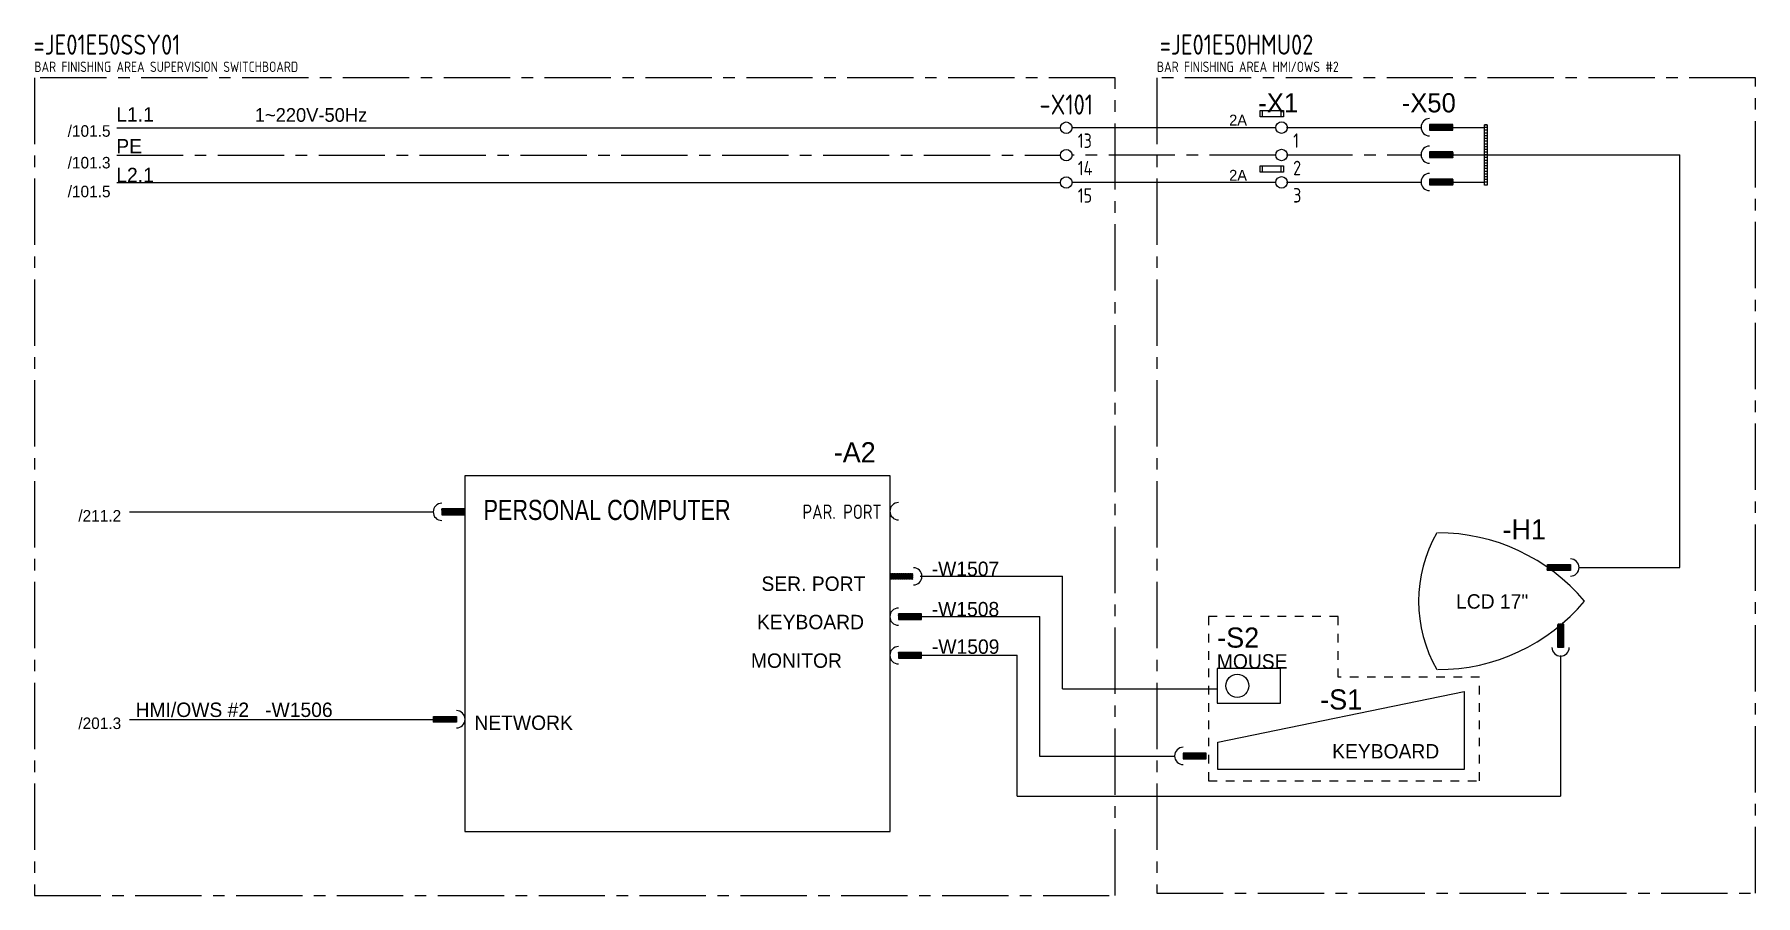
# Model space of a CAD drawing. Extents: x 1 to 299, y 136 to 285.
import ezdxf
from ezdxf.enums import TextEntityAlignment as Align

# ---------------------------------------------------------------- set-up
doc = ezdxf.new("R2010")
doc.units = 0
doc.header["$MEASUREMENT"] = 0
for name, pattern in [('LTY1', [0]), ('LTY3', [3, 1.5, -1.5]), ('LTY6', [17.5, 11.5, -2, 2, -2])]:
    doc.linetypes.add(name, pattern=pattern)
doc.layers.get('0').update_dxf_attribs({"linetype": 'LTY1'})
for name, color, linetype in [('ANT', 3, 'LTY1'), ('PEN1', 3, 'LTY1'), ('PEN2', 7, 'LTY1'), ('PEN4', 7, 'LTY1'), ('PEN6', 7, 'LTY1')]:
    doc.layers.add(name, color=color, linetype=linetype)
doc.styles.add('DIN', font='DIN', dxfattribs={"width": 0.8})
doc.styles.add('NORMSCHRIFT', font='norm')

# ---------------------------------------------------------------- blocks, each defined once
blk = doc.blocks.new('*X1')
at = {"color": 0, "linetype": 'Continuous'}
for p, q in [((76.5, 193.53), (77.47, 194.5)), ((76.5, 193.6), (77.4, 194.5)), ((76.5, 193.67), (77.33, 194.5)), ((76.5, 193.74), (77.26, 194.5)), ((76.5, 193.81), (77.19, 194.5)), ((76.5, 193.88), (77.12, 194.5)), ((76.5, 193.95), (77.05, 194.5)), ((76.5, 194.02), (76.98, 194.5)), ((76.5, 194.09), (76.91, 194.5)), ((76.5, 194.16), (76.84, 194.5)), ((76.5, 194.23), (76.77, 194.5)), ((76.5, 194.3), (76.7, 194.5)), ((76.5, 194.37), (76.63, 194.5)), ((76.5, 194.45), (76.55, 194.5)), ((76.54, 193.5), (77.54, 194.5)), ((76.62, 193.5), (77.62, 194.5)), ((76.69, 193.5), (77.69, 194.5)), ((76.76, 193.5), (77.76, 194.5)), ((76.83, 193.5), (77.83, 194.5)), ((76.9, 193.5), (77.9, 194.5)), ((76.97, 193.5), (77.97, 194.5)), ((77.04, 193.5), (78.04, 194.5)), ((77.11, 193.5), (78.11, 194.5)), ((77.18, 193.5), (78.18, 194.5)), ((77.25, 193.5), (78.25, 194.5)), ((77.32, 193.5), (78.32, 194.5)), ((77.39, 193.5), (78.39, 194.5)), ((77.46, 193.5), (78.46, 194.5)), ((77.53, 193.5), (78.53, 194.5)), ((77.61, 193.5), (78.61, 194.5)), ((77.68, 193.5), (78.68, 194.5)), ((77.75, 193.5), (78.75, 194.5)), ((77.82, 193.5), (78.82, 194.5)), ((77.89, 193.5), (78.89, 194.5)), ((77.96, 193.5), (78.96, 194.5)), ((78.03, 193.5), (79.03, 194.5)), ((78.1, 193.5), (79.1, 194.5)), ((78.17, 193.5), (79.17, 194.5)), ((78.24, 193.5), (79.24, 194.5)), ((78.31, 193.5), (79.31, 194.5)), ((78.38, 193.5), (79.38, 194.5)), ((78.45, 193.5), (79.45, 194.5)), ((78.52, 193.5), (79.52, 194.5)), ((78.6, 193.5), (79.6, 194.5)), ((78.67, 193.5), (79.67, 194.5)), ((78.74, 193.5), (79.74, 194.5)), ((78.81, 193.5), (79.81, 194.5)), ((78.88, 193.5), (79.88, 194.5)), ((78.95, 193.5), (79.95, 194.5)), ((79.02, 193.5), (80.02, 194.5)), ((79.09, 193.5), (80.09, 194.5)), ((79.16, 193.5), (80.16, 194.5)), ((79.23, 193.5), (80.23, 194.5)), ((79.3, 193.5), (80.3, 194.5)), ((79.37, 193.5), (80.37, 194.5)), ((79.44, 193.5), (80.44, 194.5)), ((79.51, 193.5), (80.5, 194.49)), ((79.59, 193.5), (80.5, 194.41)), ((79.66, 193.5), (80.5, 194.34)), ((79.73, 193.5), (80.5, 194.27)), ((79.8, 193.5), (80.5, 194.2)), ((79.87, 193.5), (80.5, 194.13)), ((79.94, 193.5), (80.5, 194.06)), ((80.01, 193.5), (80.5, 193.99)), ((80.08, 193.5), (80.5, 193.92)), ((80.15, 193.5), (80.5, 193.85)), ((80.22, 193.5), (80.5, 193.78)), ((80.29, 193.5), (80.5, 193.71)), ((80.36, 193.5), (80.5, 193.64)), ((80.43, 193.5), (80.5, 193.57))]:
    blk.add_line(p, q, dxfattribs=at)
blk = doc.blocks.new('*X2')
at = {"color": 0, "linetype": 'Continuous'}
for p, q in [((76.5, 193.53), (77.47, 194.5)), ((76.5, 193.6), (77.4, 194.5)), ((76.5, 193.67), (77.33, 194.5)), ((76.5, 193.74), (77.26, 194.5)), ((76.5, 193.81), (77.19, 194.5)), ((76.5, 193.88), (77.12, 194.5)), ((76.5, 193.95), (77.05, 194.5)), ((76.5, 194.02), (76.98, 194.5)), ((76.5, 194.09), (76.91, 194.5)), ((76.5, 194.16), (76.84, 194.5)), ((76.5, 194.23), (76.77, 194.5)), ((76.5, 194.3), (76.7, 194.5)), ((76.5, 194.37), (76.63, 194.5)), ((76.5, 194.45), (76.55, 194.5)), ((76.54, 193.5), (77.54, 194.5)), ((76.62, 193.5), (77.62, 194.5)), ((76.69, 193.5), (77.69, 194.5)), ((76.76, 193.5), (77.76, 194.5)), ((76.83, 193.5), (77.83, 194.5)), ((76.9, 193.5), (77.9, 194.5)), ((76.97, 193.5), (77.97, 194.5)), ((77.04, 193.5), (78.04, 194.5)), ((77.11, 193.5), (78.11, 194.5)), ((77.18, 193.5), (78.18, 194.5)), ((77.25, 193.5), (78.25, 194.5)), ((77.32, 193.5), (78.32, 194.5)), ((77.39, 193.5), (78.39, 194.5)), ((77.46, 193.5), (78.46, 194.5)), ((77.53, 193.5), (78.53, 194.5)), ((77.61, 193.5), (78.61, 194.5)), ((77.68, 193.5), (78.68, 194.5)), ((77.75, 193.5), (78.75, 194.5)), ((77.82, 193.5), (78.82, 194.5)), ((77.89, 193.5), (78.89, 194.5)), ((77.96, 193.5), (78.96, 194.5)), ((78.03, 193.5), (79.03, 194.5)), ((78.1, 193.5), (79.1, 194.5)), ((78.17, 193.5), (79.17, 194.5)), ((78.24, 193.5), (79.24, 194.5)), ((78.31, 193.5), (79.31, 194.5)), ((78.38, 193.5), (79.38, 194.5)), ((78.45, 193.5), (79.45, 194.5)), ((78.52, 193.5), (79.52, 194.5)), ((78.6, 193.5), (79.6, 194.5)), ((78.67, 193.5), (79.67, 194.5)), ((78.74, 193.5), (79.74, 194.5)), ((78.81, 193.5), (79.81, 194.5)), ((78.88, 193.5), (79.88, 194.5)), ((78.95, 193.5), (79.95, 194.5)), ((79.02, 193.5), (80.02, 194.5)), ((79.09, 193.5), (80.09, 194.5)), ((79.16, 193.5), (80.16, 194.5)), ((79.23, 193.5), (80.23, 194.5)), ((79.3, 193.5), (80.3, 194.5)), ((79.37, 193.5), (80.37, 194.5)), ((79.44, 193.5), (80.44, 194.5)), ((79.51, 193.5), (80.5, 194.49)), ((79.59, 193.5), (80.5, 194.41)), ((79.66, 193.5), (80.5, 194.34)), ((79.73, 193.5), (80.5, 194.27)), ((79.8, 193.5), (80.5, 194.2)), ((79.87, 193.5), (80.5, 194.13)), ((79.94, 193.5), (80.5, 194.06)), ((80.01, 193.5), (80.5, 193.99)), ((80.08, 193.5), (80.5, 193.92)), ((80.15, 193.5), (80.5, 193.85)), ((80.22, 193.5), (80.5, 193.78)), ((80.29, 193.5), (80.5, 193.71)), ((80.36, 193.5), (80.5, 193.64)), ((80.43, 193.5), (80.5, 193.57))]:
    blk.add_line(p, q, dxfattribs=at)
blk = doc.blocks.new('*X4')
at = {"color": 0, "linetype": 'Continuous'}
for p, q in [((76.5, 193.53), (77.47, 194.5)), ((76.5, 193.6), (77.4, 194.5)), ((76.5, 193.67), (77.33, 194.5)), ((76.5, 193.74), (77.26, 194.5)), ((76.5, 193.81), (77.19, 194.5)), ((76.5, 193.88), (77.12, 194.5)), ((76.5, 193.95), (77.05, 194.5)), ((76.5, 194.02), (76.98, 194.5)), ((76.5, 194.09), (76.91, 194.5)), ((76.5, 194.16), (76.84, 194.5)), ((76.5, 194.23), (76.77, 194.5)), ((76.5, 194.3), (76.7, 194.5)), ((76.5, 194.37), (76.63, 194.5)), ((76.5, 194.45), (76.55, 194.5)), ((76.54, 193.5), (77.54, 194.5)), ((76.62, 193.5), (77.62, 194.5)), ((76.69, 193.5), (77.69, 194.5)), ((76.76, 193.5), (77.76, 194.5)), ((76.83, 193.5), (77.83, 194.5)), ((76.9, 193.5), (77.9, 194.5)), ((76.97, 193.5), (77.97, 194.5)), ((77.04, 193.5), (78.04, 194.5)), ((77.11, 193.5), (78.11, 194.5)), ((77.18, 193.5), (78.18, 194.5)), ((77.25, 193.5), (78.25, 194.5)), ((77.32, 193.5), (78.32, 194.5)), ((77.39, 193.5), (78.39, 194.5)), ((77.46, 193.5), (78.46, 194.5)), ((77.53, 193.5), (78.53, 194.5)), ((77.61, 193.5), (78.61, 194.5)), ((77.68, 193.5), (78.68, 194.5)), ((77.75, 193.5), (78.75, 194.5)), ((77.82, 193.5), (78.82, 194.5)), ((77.89, 193.5), (78.89, 194.5)), ((77.96, 193.5), (78.96, 194.5)), ((78.03, 193.5), (79.03, 194.5)), ((78.1, 193.5), (79.1, 194.5)), ((78.17, 193.5), (79.17, 194.5)), ((78.24, 193.5), (79.24, 194.5)), ((78.31, 193.5), (79.31, 194.5)), ((78.38, 193.5), (79.38, 194.5)), ((78.45, 193.5), (79.45, 194.5)), ((78.52, 193.5), (79.52, 194.5)), ((78.6, 193.5), (79.6, 194.5)), ((78.67, 193.5), (79.67, 194.5)), ((78.74, 193.5), (79.74, 194.5)), ((78.81, 193.5), (79.81, 194.5)), ((78.88, 193.5), (79.88, 194.5)), ((78.95, 193.5), (79.95, 194.5)), ((79.02, 193.5), (80.02, 194.5)), ((79.09, 193.5), (80.09, 194.5)), ((79.16, 193.5), (80.16, 194.5)), ((79.23, 193.5), (80.23, 194.5)), ((79.3, 193.5), (80.3, 194.5)), ((79.37, 193.5), (80.37, 194.5)), ((79.44, 193.5), (80.44, 194.5)), ((79.51, 193.5), (80.5, 194.49)), ((79.59, 193.5), (80.5, 194.41)), ((79.66, 193.5), (80.5, 194.34)), ((79.73, 193.5), (80.5, 194.27)), ((79.8, 193.5), (80.5, 194.2)), ((79.87, 193.5), (80.5, 194.13)), ((79.94, 193.5), (80.5, 194.06)), ((80.01, 193.5), (80.5, 193.99)), ((80.08, 193.5), (80.5, 193.92)), ((80.15, 193.5), (80.5, 193.85)), ((80.22, 193.5), (80.5, 193.78)), ((80.29, 193.5), (80.5, 193.71)), ((80.36, 193.5), (80.5, 193.64)), ((80.43, 193.5), (80.5, 193.57))]:
    blk.add_line(p, q, dxfattribs=at)

msp = doc.modelspace()

# ---------------------------------------------------------------- linework, layer by layer
at = {"linetype": 'Continuous'}
for p, q in [((213.45, 271.84), (217.5, 271.84)), ((213.45, 270.75), (213.45, 271.84)), ((213.84, 270.75), (213.84, 271.84)), ((217.08, 270.75), (217.08, 271.84)), ((217.5, 271.84), (217.5, 270.75)), ((217.5, 270.75), (213.45, 270.75)), ((246.83, 269.43), (242.83, 269.43)), ((242.83, 269.43), (242.83, 268.43)), ((246.83, 268.43), (246.83, 269.43)), ((242.83, 268.43), (246.83, 268.43)), ((242.83, 264.67), (242.83, 263.67)), ((246.83, 264.67), (242.83, 264.67)), ((242.83, 263.67), (246.83, 263.67)), ((246.83, 263.67), (246.83, 264.67)), ((213.45, 262.25), (217.5, 262.25)), ((213.45, 261.16), (213.45, 262.25)), ((217.5, 261.16), (213.45, 261.16)), ((213.84, 261.16), (213.84, 262.25)), ((217.08, 261.16), (217.08, 262.25)), ((217.5, 262.25), (217.5, 261.16)), ((242.83, 259.93), (242.83, 258.93)), ((246.83, 259.93), (242.83, 259.93)), ((246.83, 258.93), (246.83, 259.93)), ((242.83, 258.93), (246.83, 258.93)), ((75.44, 202.69), (71.44, 202.69)), ((71.44, 202.69), (71.44, 201.69)), ((71.44, 201.69), (75.44, 201.69)), ((75.44, 201.69), (75.44, 202.69)), ((263.26, 193.03), (267.26, 193.03)), ((263.26, 192.03), (263.26, 193.03)), ((263.26, 193.03), (267.26, 193.03)), ((267.26, 192.03), (263.26, 192.03)), ((267.26, 192.03), (263.26, 192.03)), ((267.26, 193.03), (267.26, 192.03)), ((267.26, 193.03), (267.26, 192.03)), ((150.67, 184.5), (150.67, 183.5)), ((154.67, 184.5), (150.67, 184.5)), ((150.67, 183.5), (154.67, 183.5)), ((154.67, 183.5), (154.67, 184.5)), ((265.05, 178.65), (265.05, 182.65)), ((265.05, 182.65), (266.05, 182.65)), ((266.05, 182.65), (266.05, 178.65)), ((154.67, 177.8), (150.67, 177.8)), ((150.67, 177.8), (150.67, 176.8)), ((150.67, 176.8), (154.67, 176.8)), ((154.67, 176.8), (154.67, 177.8)), ((266.05, 178.65), (265.05, 178.65)), ((69.97, 165.69), (69.97, 166.69)), ((69.97, 166.69), (73.97, 166.69)), ((73.97, 165.69), (69.97, 165.69)), ((73.97, 166.69), (73.97, 165.69)), ((200.08, 160.33), (200.08, 159.33)), ((204.08, 160.33), (200.08, 160.33)), ((200.08, 159.33), (204.08, 159.33)), ((204.08, 159.33), (204.08, 160.33))]:
    msp.add_line(p, q, dxfattribs=at)
at = {"color": 3, "linetype": 'Continuous'}
for p, q in [((216.14, 268.85), (180.87, 268.85)), ((286.26, 192.54), (286.26, 264.12)), ((216.14, 259.36), (180.87, 259.36)), ((268.64, 192.54), (286.26, 192.54)), ((154.46, 191), (179.15, 191)), ((179.15, 171.5), (179.15, 191)), ((154.6, 184.01), (175.2, 184.01)), ((175.2, 159.73), (175.2, 184.01)), ((154.6, 177.34), (171.26, 177.34)), ((171.26, 152.84), (171.26, 177.34)), ((265.53, 177.12), (265.53, 152.84)), ((171.26, 170.84), (171.26, 170.84)), ((171.26, 170.84), (171.26, 170.84)), ((179.15, 171.5), (205.96, 171.5)), ((198.5, 159.73), (175.2, 159.73))]:
    msp.add_line(p, q, dxfattribs=at)
at = {"color": 2, "linetype": 'Continuous'}
msp.add_lwpolyline([(205.96, 175), (205.96, 169), (216.96, 169), (216.96, 175)], close=True, dxfattribs=at)
at = {"color": 7}
for centre in [(179.78, 268.84), (217.14, 268.86), (179.78, 264.09), (217.14, 264.11), (179.78, 259.34), (217.14, 259.36)]:
    msp.add_circle(centre, 1, dxfattribs=at)
at = {"linetype": 'Continuous'}
msp.add_circle((209.46, 172), 2, dxfattribs=at)
for centre, start, end in [((242.83, 268.93), 90, 270), ((242.83, 264.17), 90, 270), ((242.83, 259.43), 90, 270), ((71.44, 202.19), 90, 270), ((150.67, 202.3), 90, 270), ((153.25, 191), 270, 90), ((267.26, 192.53), 270, 90), ((267.26, 192.53), 270, 90), ((150.67, 184), 90, 270), ((150.67, 177.3), 90, 270), ((265.55, 178.65), 180, 0), ((73.97, 166.19), 270, 90), ((200.08, 159.83), 90, 270)]:
    msp.add_arc(centre, 1.5, start, end, dxfattribs=at)
at = {"layer": 'ANT', "linetype": 'Continuous'}
for p, q in [((217.97, 268.87), (241.28, 268.87)), ((257.07, 264.12), (286.26, 264.12)), ((217.97, 259.37), (241.28, 259.37))]:
    msp.add_line(p, q, dxfattribs=at)
at = {"layer": 'ANT', "linetype": 'LTY6'}
for p, q in [((216.14, 264.11), (180.87, 264.11)), ((217.97, 264.12), (241.28, 264.12))]:
    msp.add_line(p, q, dxfattribs=at)
at = {"layer": 'ANT', "color": 3, "linetype": 'Continuous'}
msp.add_line((171.26, 152.84), (265.53, 152.84), dxfattribs=at)
at = {"layer": 'PEN1', "color": 3, "linetype": 'LTY6'}
for p, q in [((0.75, 277.52), (0.75, 135.6)), ((188.28, 277.52), (0.75, 277.52)), ((188.28, 135.6), (188.28, 277.52)), ((299.38, 277.52), (195.51, 277.52)), ((195.51, 277.52), (195.51, 136)), ((299.38, 136), (299.38, 277.52)), ((0.75, 135.6), (188.28, 135.6)), ((195.51, 136), (299.38, 136))]:
    msp.add_line(p, q, dxfattribs=at)
at = {"layer": 'PEN1', "linetype": 'Continuous'}
for p, q in [((15.08, 268.84), (178.78, 268.84)), ((245.67, 268.87), (252.32, 268.87)), ((252.32, 258.9), (252.32, 269.35)), ((252.32, 269.35), (252.8, 269.35)), ((252.8, 269.35), (252.32, 269.35)), ((252.8, 268.87), (252.32, 268.87)), ((252.8, 269.35), (252.8, 258.9)), ((252.8, 268.4), (252.32, 268.4)), ((252.8, 267.92), (252.32, 267.92)), ((252.8, 267.45), (252.32, 267.45)), ((252.8, 266.97), (252.32, 266.97)), ((252.8, 266.5), (252.32, 266.5)), ((252.8, 266.02), (252.32, 266.02)), ((245.67, 264.12), (252.32, 264.12)), ((252.8, 265.55), (252.32, 265.55)), ((252.8, 265.07), (252.32, 265.07)), ((252.8, 264.6), (252.32, 264.6)), ((252.8, 264.12), (252.32, 264.12)), ((252.32, 264.12), (257.07, 264.12)), ((252.8, 263.65), (252.32, 263.65)), ((252.8, 263.17), (252.32, 263.17)), ((252.8, 262.7), (252.32, 262.7)), ((252.8, 262.22), (252.32, 262.22)), ((252.8, 261.75), (252.32, 261.75)), ((252.8, 261.27), (252.32, 261.27)), ((252.8, 260.8), (252.32, 260.8)), ((252.8, 260.32), (252.32, 260.32)), ((252.8, 259.85), (252.32, 259.85)), ((15.08, 259.34), (178.78, 259.34)), ((245.67, 259.37), (252.32, 259.37)), ((252.8, 259.37), (252.32, 259.37)), ((252.8, 258.9), (252.32, 258.9)), ((252.8, 258.9), (252.32, 258.9)), ((17.27, 202.18), (60.92, 202.18)), ((60.92, 202.18), (69.91, 202.18)), ((72.56, 202.18), (73.92, 202.18)), ((75.38, 202.18), (75.45, 202.18)), ((268.68, 192.51), (268.75, 192.51)), ((268.68, 192.51), (268.75, 192.51)), ((151.8, 183.98), (153.16, 183.98)), ((154.62, 183.98), (154.69, 183.98)), ((154.62, 177.29), (154.69, 177.29)), ((265.54, 177.24), (265.54, 177.17)), ((17.27, 166.18), (73.92, 166.18)), ((75.38, 166.18), (75.45, 166.18))]:
    msp.add_line(p, q, dxfattribs=at)
at = {"layer": 'PEN1', "linetype": 'LTY6'}
for p, q in [((15.08, 264.09), (178.78, 264.09)), ((243.45, 264.14), (243.97, 264.14))]:
    msp.add_line(p, q, dxfattribs=at)
at = {"layer": 'PEN1', "color": 2, "linetype": 'Continuous'}
for p, q in [((75.45, 208.45), (75.45, 146.7)), ((149.25, 208.45), (75.45, 208.45)), ((149.25, 146.7), (149.25, 208.45)), ((206.06, 162.22), (248.81, 171.02)), ((248.81, 171.02), (248.81, 157.47)), ((206.06, 157.47), (206.06, 162.22)), ((248.81, 157.47), (206.06, 157.47)), ((75.45, 146.7), (149.25, 146.7))]:
    msp.add_line(p, q, dxfattribs=at)
for centre, radius, start, end in [((264.66, 186.68), 23.75, 150, 210), ((244.23, 165.31), 33.25, 40, 90), ((244.23, 208.06), 33.25, 270, 320)]:
    msp.add_arc(centre, radius, start, end, dxfattribs=at)
at = {"layer": 'PEN6', "linetype": 'LTY3'}
msp.add_lwpolyline([(204.46, 184), (204.46, 155.5), (251.46, 155.5), (251.46, 173.5), (226.96, 173.5), (226.96, 184), (204.46, 184)], dxfattribs=at)

# ---------------------------------------------------------------- block references
at = {"linetype": 'Continuous'}
for name, p in [('*X1', (166.32, 74.93)), ('*X1', (166.41, 70.17)), ('*X1', (166.41, 65.43)), ('*X1', (-5.08, 8.19)), ('*X2', (72.65, -3)), ('*X1', (74.15, -10)), ('*X1', (74.15, -16.65)), ('*X1', (123.57, -34.17))]:
    msp.add_blockref(name, p, dxfattribs=at)
at = {"linetype": 'Continuous', "xscale": -1}
for name, p in [('*X1', (343.7, -1.47)), ('*X4', (343.7, -1.47)), ('*X1', (150.45, -27.81))]:
    msp.add_blockref(name, p, dxfattribs=at)
at = {"linetype": 'Continuous', "xscale": -1, "rotation": 270}
msp.add_blockref('*X1', (71.61, 102.28), dxfattribs=at)

# ---------------------------------------------------------------- texts
at = {"color": 3, "style": 'DIN', "width": 0.85}
for s, p in [('=JE01E50SSY01', (0.6, 281.52)), ('=JE01E50HMU02', (196.01, 281.52))]:
    msp.add_text(s, height=3.5, dxfattribs=at).set_placement(p)
at = {"style": 'DIN', "width": 0.85}
for s, p in [('BAR FINISHING AREA SUPERVISION SWITCHBOARD', (0.75, 278.52)), ('BAR FINISHING AREA HMI/OWS #2', (195.51, 278.52))]:
    msp.add_text(s, height=1.8, dxfattribs=at).set_placement(p)
at = {"color": 3, "linetype": 'Continuous', "style": 'NORMSCHRIFT'}
msp.add_text('-X50', height=3.32, dxfattribs=at).set_placement((247.37, 271.51), align=Align.RIGHT)
at = {"linetype": 'Continuous', "style": 'NORMSCHRIFT'}
for s, p in [('L1.1', (14.96, 269.89)), ('PE', (14.96, 264.39)), ('L2.1', (14.96, 259.39)), ('HMI/OWS #2   -W1506', (18.31, 166.59))]:
    msp.add_text(s, height=2.5, dxfattribs=at).set_placement(p)
at = {"color": 3, "style": 'DIN', "width": 0.85}
msp.add_text('-X101', height=3.5, dxfattribs=at).set_placement((179.78, 271.12), align=Align.CENTER)
at = {"linetype": 'Continuous', "style": 'NORMSCHRIFT'}
for s, p in [('/101.5', (13.96, 267.28)), ('/101.3', (13.96, 261.78)), ('/101.5', (13.96, 256.78)), ('/211.2', (15.81, 200.5)), ('/201.3', (15.81, 164.5))]:
    msp.add_text(s, height=2, dxfattribs=at).set_placement(p, align=Align.RIGHT)
at = {"color": 7, "style": 'DIN', "width": 0.85}
for s, p in [('13', (181.78, 265.34)), ('1', (219.14, 265.36)), ('14', (181.78, 260.59)), ('2', (219.14, 260.61)), ('15', (181.78, 255.84)), ('3', (219.14, 255.86))]:
    msp.add_text(s, height=2.5, dxfattribs=at).set_placement(p)
at = {"style": 'DIN', "width": 0.85}
msp.add_text('PAR. PORT', height=2.5, dxfattribs=at).set_placement((147.76, 200.95), align=Align.RIGHT)
at = {"linetype": 'Continuous', "style": 'NORMSCHRIFT'}
for s, p in [('-W1507', (162.29, 191.05)), ('-W1508', (162.29, 184.05)), ('-W1509', (162.33, 177.55))]:
    msp.add_text(s, height=2.5, dxfattribs=at).set_placement(p, align=Align.CENTER)
at = {"style": 'NORMSCHRIFT'}
for s, p in [('SER. PORT', (126.9, 188.47)), ('LCD 17"', (247.41, 185.39)), ('KEYBOARD', (126.11, 181.82)), ('MOUSE', (205.91, 174.99)), ('NETWORK', (77.09, 164.34)), ('KEYBOARD', (225.91, 159.39))]:
    msp.add_text(s, height=2.5, dxfattribs=at).set_placement(p)
at = {"layer": 'PEN1', "style": 'NORMSCHRIFT'}
msp.add_text('-X1 ', height=3.325, dxfattribs=at).set_placement((217.17, 271.49), align=Align.CENTER)
for s, p in [('-A2', (139.44, 210.77)), ('-H1', (255.47, 197.39)), ('-S2', (205.97, 178.62)), ('-S1', (223.84, 167.88))]:
    msp.add_text(s, height=3.5, dxfattribs=at).set_placement(p)
at = {"layer": 'PEN1', "style": 'NORMSCHRIFT', "width": 0.8}
msp.add_text('PERSONAL COMPUTER', height=3.5, dxfattribs=at).set_placement((78.69, 200.77))
at = {"layer": 'PEN2', "style": 'NORMSCHRIFT'}
msp.add_text('1~220V-50Hz', height=2.375, dxfattribs=at).set_placement((38.99, 269.87))
at = {"layer": 'PEN4', "style": 'NORMSCHRIFT'}
for s, height, p in [('2A', 1.9, (209.59, 269.21)), ('2A', 1.9, (209.59, 259.63)), ('MONITOR', 2.5, (132.97, 175.12))]:
    msp.add_text(s, height=height, dxfattribs=at).set_placement(p, align=Align.CENTER)

doc.saveas('drawing.dxf')
